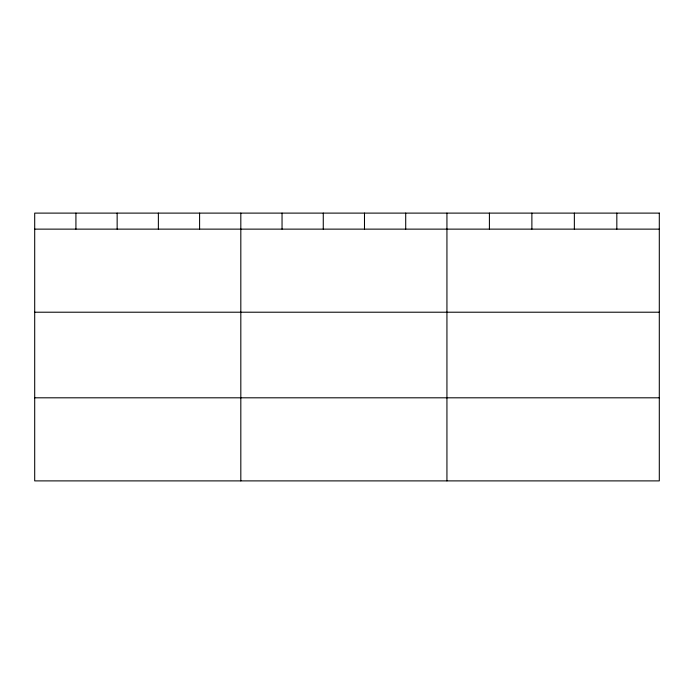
<?xml version="1.0" encoding="UTF-8"?>
<svg xmlns="http://www.w3.org/2000/svg" width="694" height="694" viewBox="0 0 694 694"><rect width="100%" height="100%" fill="white"/><g stroke="black" fill="none" stroke-linecap="round" stroke-linejoin="round"><path stroke-width="1.04" d="M34.7 229.133L659.3 229.133M34.7 312.213L659.3 312.213M34.7 397.809L659.3 397.809M616.827 213.11L616.827 229.133M574.354 213.11L574.354 229.133M531.882 213.11L531.882 229.133M489.409 213.11L489.409 229.133M446.936 213.11L446.936 480.89M405.712 213.11L405.712 229.133M364.489 213.11L364.489 229.133M323.265 213.11L323.265 229.133M282.042 213.11L282.042 229.133M240.818 213.11L240.818 480.89M199.594 213.11L199.594 229.133M158.371 213.11L158.371 229.133M117.147 213.11L117.147 229.133M75.924 213.11L75.924 229.133M659.3 213.11L34.7 213.11L34.7 480.89L659.3 480.89L659.3 213.11"/></g></svg>
